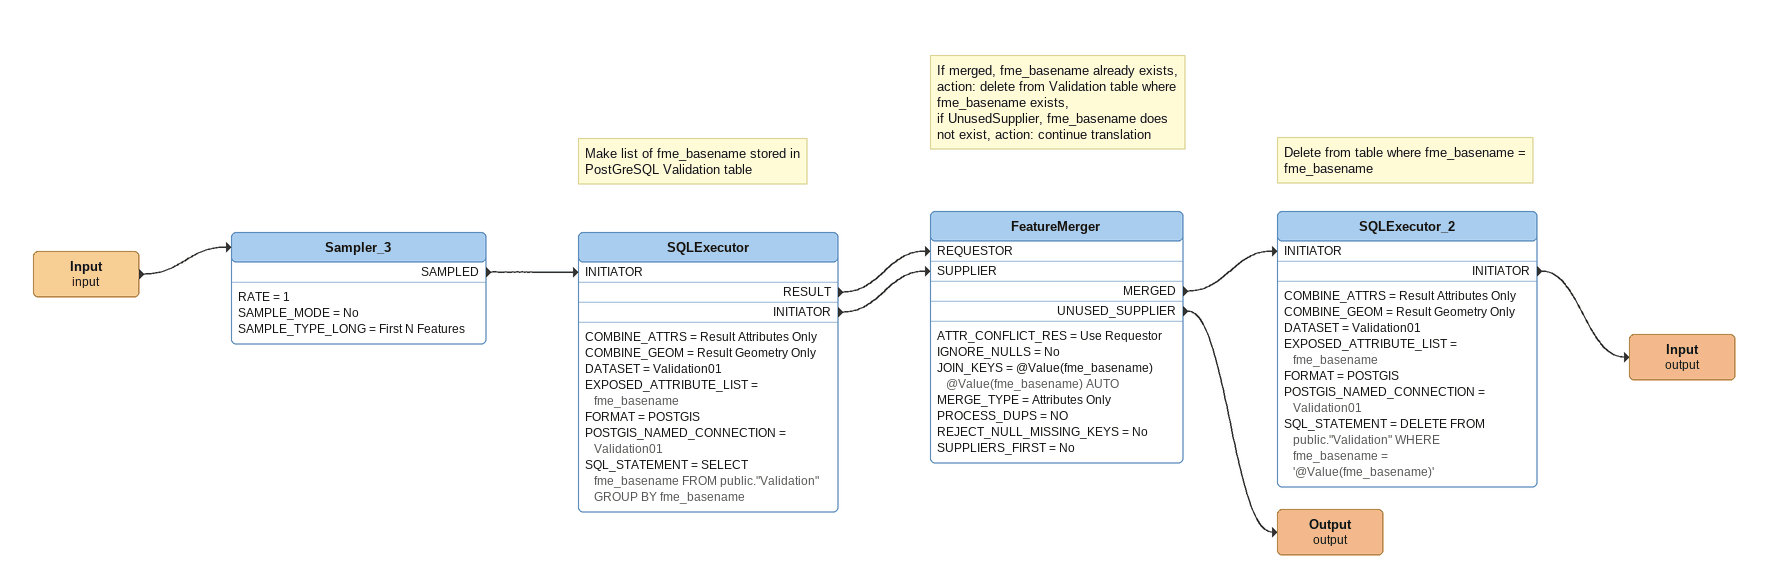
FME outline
Input (input)
    -> Sampler_3
Sampler_3
    RATE = 1
    SAMPLE_MODE = No
    SAMPLE_TYPE_LONG = First N Features
    SAMPLED -> SQLExecutor [INITIATOR]
Note: Make list of fme_basename stored in PostGreSQL Validation table
SQLExecutor
    COMBINE_ATTRS = Result Attributes Only
    COMBINE_GEOM = Result Geometry Only
    DATASET = Validation01
    EXPOSED_ATTRIBUTE_LIST = fme_basename
    FORMAT = POSTGIS
    POSTGIS_NAMED_CONNECTION = Validation01
    SQL_STATEMENT = SELECT fme_basename FROM public."Validation" GROUP BY fme_basename
    RESULT -> FeatureMerger [REQUESTOR]
    INITIATOR -> FeatureMerger [SUPPLIER]
Note: If merged, fme_basename already exists, action: delete from Validation table where fme_basename exists, / if UnusedSupplier, fme_basename does not exist, action: continue translation
FeatureMerger
    ATTR_CONFLICT_RES = Use Requestor
    IGNORE_NULLS = No
    JOIN_KEYS = @Value(fme_basename) @Value(fme_basename) AUTO
    MERGE_TYPE = Attributes Only
    PROCESS_DUPS = NO
    REJECT_NULL_MISSING_KEYS = No
    SUPPLIERS_FIRST = No
    MERGED -> SQLExecutor_2 [INITIATOR]
    UNUSED_SUPPLIER -> Output (output)
Note: Delete from table where fme_basename = fme_basename
SQLExecutor_2
    COMBINE_ATTRS = Result Attributes Only
    COMBINE_GEOM = Result Geometry Only
    DATASET = Validation01
    EXPOSED_ATTRIBUTE_LIST = fme_basename
    FORMAT = POSTGIS
    POSTGIS_NAMED_CONNECTION = Validation01
    SQL_STATEMENT = DELETE FROM public."Validation" WHERE fme_basename = '@Value(fme_basename)'
    INITIATOR -> Input (output)
Input (output)
Output (output)
